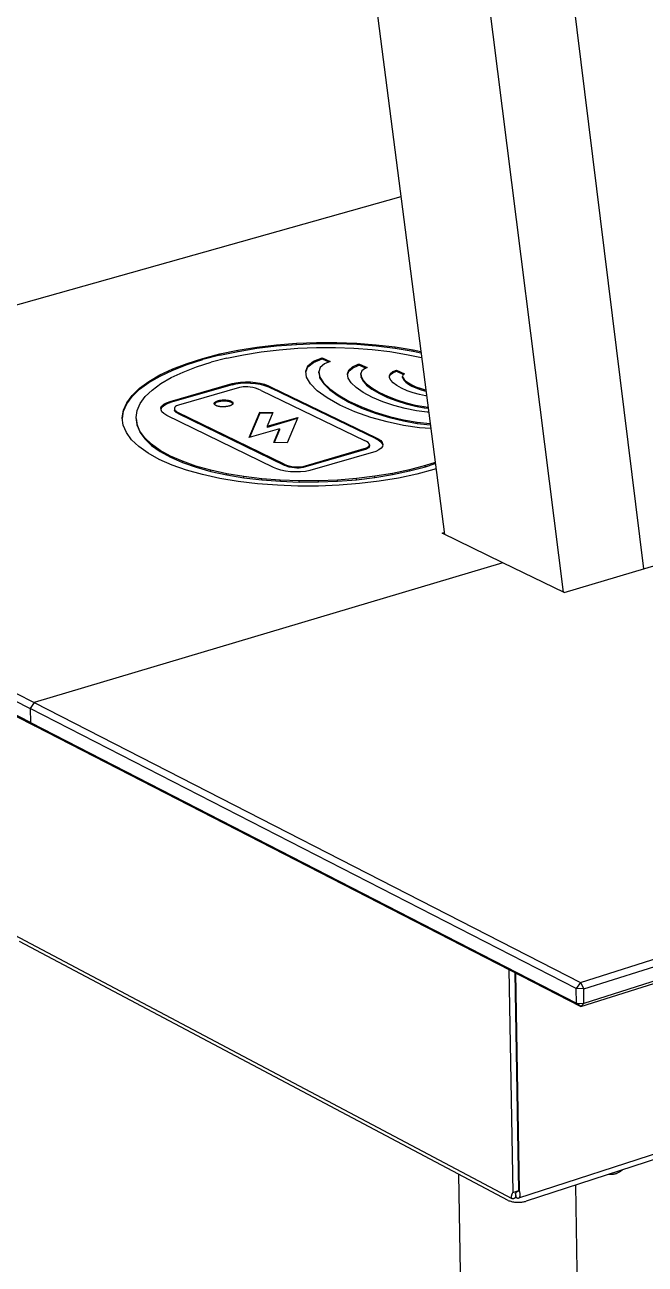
# Model space of a CAD drawing. Header units: millimetres. Extents: x -2542 to 6192, y -257 to 5845.
# Drawn here: x -162.5 to 43.3, y 745.3 to 1156.5 of the extents above; entities that cross this region are included whole.
import ezdxf

# ---------------------------------------------------------------- set-up
doc = ezdxf.new("R2010")
doc.units = ezdxf.units.MM
doc.header["$MEASUREMENT"] = 0
doc.layers.add('Utwórz2D linie widoczne', color=7, linetype='Continuous', true_color=0x000000)

msp = doc.modelspace()

# ---------------------------------------------------------------- linework, layer by layer
at = {"layer": 'Utwórz2D linie widoczne'}
for p, q in [((-49.7, 1722.51), (42.75, 976.05)), ((16.21, 968.27), (-78.16, 1716.74)), ((-116.46, 1708.99), (-23.3, 987.48)), ((-37.76, 1099.45), (-327.68, 1017.81)), ((-91.79, 1048.56), (-85.53, 1049.57)), ((-91.78, 1048.19), (-85.52, 1049.2)), ((-85.53, 1049.57), (-79.05, 1050.34)), ((-85.52, 1049.2), (-85.53, 1049.57)), ((-85.52, 1049.2), (-79.04, 1049.97)), ((-84.11, 1048.02), (-78.09, 1048.73)), ((-79.05, 1050.34), (-72.43, 1050.86)), ((-79.04, 1049.97), (-79.05, 1050.34)), ((-79.04, 1049.97), (-72.42, 1050.49)), ((-78.09, 1048.73), (-71.94, 1049.22)), ((-72.43, 1050.86), (-65.74, 1051.13)), ((-72.42, 1050.49), (-72.43, 1050.86)), ((-72.42, 1050.49), (-65.73, 1050.75)), ((-71.94, 1049.22), (-65.72, 1049.47)), ((-65.74, 1051.13), (-59.04, 1051.14)), ((-65.73, 1050.75), (-65.74, 1051.13)), ((-65.73, 1050.75), (-59.04, 1050.77)), ((-65.72, 1049.47), (-59.49, 1049.48)), ((-59.49, 1049.48), (-53.33, 1049.25)), ((-59.04, 1051.14), (-52.42, 1050.9)), ((-59.04, 1050.77), (-59.04, 1051.14)), ((-59.04, 1050.77), (-52.41, 1050.52)), ((-53.33, 1049.25), (-47.3, 1048.79)), ((-52.42, 1050.9), (-45.93, 1050.4)), ((-52.41, 1050.52), (-52.42, 1050.9)), ((-52.41, 1050.52), (-45.92, 1050.03)), ((-47.3, 1048.79), (-41.46, 1048.1)), ((-45.93, 1050.4), (-39.65, 1049.66)), ((-45.92, 1050.03), (-45.93, 1050.4)), ((-45.92, 1050.03), (-39.64, 1049.28)), ((-39.65, 1049.66), (-33.64, 1048.67)), ((-39.64, 1049.28), (-39.65, 1049.66)), ((-39.64, 1049.28), (-33.64, 1048.3)), ((-33.64, 1048.67), (-31.13, 1048.13)), ((-33.64, 1048.3), (-33.64, 1048.67)), ((-108.64, 1044.21), (-103.41, 1045.87)), ((-108.63, 1043.84), (-103.4, 1045.5)), ((-105.59, 1043.04), (-100.73, 1044.58)), ((-103.41, 1045.87), (-97.77, 1047.32)), ((-103.4, 1045.5), (-103.41, 1045.87)), ((-97.76, 1046.95), (-103.4, 1045.5)), ((-95.49, 1045.93), (-100.73, 1044.58)), ((-97.77, 1047.32), (-91.79, 1048.56)), ((-97.77, 1047.32), (-97.76, 1046.95)), ((-97.76, 1046.95), (-91.78, 1048.19)), ((-95.49, 1045.93), (-89.93, 1047.08)), ((-91.78, 1048.19), (-91.79, 1048.56)), ((-89.93, 1047.08), (-84.11, 1048.02)), ((-68.57, 1043.4), (-66.75, 1044.91)), ((-68.56, 1043.02), (-66.74, 1044.53)), ((-66.75, 1044.91), (-63.85, 1046.08)), ((-66.74, 1044.53), (-66.75, 1044.91)), ((-66.74, 1044.53), (-63.84, 1045.71)), ((-63.84, 1045.71), (-63.85, 1046.08)), ((-63.85, 1046.08), (-61.24, 1044.84)), ((-63.84, 1045.71), (-61.66, 1044.67)), ((-61.24, 1044.84), (-63.1, 1044.08)), ((-41.46, 1048.1), (-35.88, 1047.18)), ((-35.88, 1047.18), (-30.87, 1046.11)), ((-33.64, 1048.3), (-31.08, 1047.75)), ((-121.36, 1038.23), (-117.66, 1040.37)), ((-117.66, 1040.37), (-113.41, 1042.38)), ((-117.65, 1040), (-117.66, 1040.37)), ((-117.65, 1040), (-113.4, 1042)), ((-113.97, 1039.47), (-110.02, 1041.33)), ((-113.41, 1042.38), (-108.64, 1044.21)), ((-113.4, 1042), (-113.41, 1042.38)), ((-113.4, 1042), (-108.63, 1043.84)), ((-110.02, 1041.33), (-105.59, 1043.04)), ((-108.64, 1044.21), (-108.63, 1043.84)), ((-69.33, 1041.61), (-68.57, 1043.4)), ((-69.06, 1039.59), (-69.33, 1041.61)), ((-69.29, 1041.31), (-68.56, 1043.02)), ((-68.56, 1043.02), (-68.57, 1043.4)), ((-64.48, 1042.87), (-64.97, 1041.38)), ((-64.97, 1041.38), (-64.59, 1039.67)), ((-64.96, 1041.01), (-64.97, 1041.38)), ((-64.96, 1041.01), (-64.58, 1039.29)), ((-63.1, 1044.08), (-64.48, 1042.87)), ((-55.46, 1040.68), (-55.02, 1041.95)), ((-55.19, 1039.27), (-55.46, 1040.68)), ((-55.41, 1040.43), (-55.01, 1041.58)), ((-55.02, 1041.95), (-53.85, 1043.04)), ((-55.01, 1041.58), (-55.02, 1041.95)), ((-55.01, 1041.58), (-53.84, 1042.66)), ((-53.85, 1043.04), (-51.93, 1043.9)), ((-53.84, 1042.66), (-53.85, 1043.04)), ((-53.84, 1042.66), (-51.93, 1043.53)), ((-51.93, 1043.9), (-51.46, 1043.98)), ((-51.93, 1043.53), (-51.93, 1043.9)), ((-51.93, 1043.53), (-51.46, 1043.61)), ((-51.46, 1043.61), (-51.46, 1043.98)), ((-51.46, 1043.98), (-48.93, 1042.78)), ((-51.46, 1043.61), (-49.35, 1042.61)), ((-50.65, 1041.76), (-51.04, 1040.89)), ((-51.04, 1040.89), (-50.92, 1039.85)), ((-51.03, 1040.52), (-51.04, 1040.89)), ((-51.03, 1040.52), (-50.92, 1039.48)), ((-49.77, 1042.44), (-50.65, 1041.76)), ((-48.93, 1042.78), (-49.77, 1042.44)), ((-41.55, 1040.19), (-41.17, 1040.87)), ((-41.54, 1039.82), (-41.16, 1040.5)), ((-41.17, 1040.87), (-40.38, 1041.46)), ((-41.16, 1040.5), (-41.17, 1040.87)), ((-41.16, 1040.5), (-40.37, 1041.09)), ((-40.38, 1041.46), (-39.18, 1041.94)), ((-40.37, 1041.09), (-40.38, 1041.46)), ((-40.37, 1041.09), (-39.17, 1041.57)), ((-39.17, 1041.57), (-39.18, 1041.94)), ((-39.18, 1041.94), (-36.55, 1040.69)), ((-39.17, 1041.57), (-36.91, 1040.49)), ((-36.88, 1040.53), (-37.12, 1040.25)), ((-36.55, 1040.69), (-36.88, 1040.53)), ((-124.44, 1035.96), (-121.36, 1038.23)), ((-124.44, 1035.59), (-121.35, 1037.85)), ((-121.35, 1037.85), (-121.36, 1038.23)), ((-121.35, 1037.85), (-117.65, 1040)), ((-120.26, 1035.36), (-117.4, 1037.47)), ((-117.4, 1037.47), (-113.97, 1039.47)), ((-114.3, 1031.56), (-93.73, 1037.47)), ((-93.72, 1037.1), (-114.29, 1031.19)), ((-93.73, 1037.47), (-92.47, 1037.77)), ((-93.73, 1037.47), (-93.72, 1037.1)), ((-93.72, 1037.1), (-92.46, 1037.39)), ((-92.47, 1037.77), (-90.94, 1037.98)), ((-92.46, 1037.39), (-92.47, 1037.77)), ((-92.46, 1037.39), (-90.93, 1037.61)), ((-90.67, 1036.32), (-91.31, 1036.17)), ((-90.94, 1037.98), (-89.32, 1038.07)), ((-90.93, 1037.61), (-90.94, 1037.98)), ((-90.93, 1037.61), (-89.31, 1037.7)), ((-90.05, 1036.41), (-90.67, 1036.32)), ((-89.36, 1036.44), (-90.05, 1036.41)), ((-88.56, 1036.43), (-89.36, 1036.44)), ((-89.32, 1038.07), (-87.67, 1038.04)), ((-89.31, 1037.7), (-89.32, 1038.07)), ((-89.31, 1037.7), (-87.66, 1037.66)), ((-87.7, 1036.35), (-88.56, 1036.43)), ((-86.81, 1036.2), (-87.7, 1036.35)), ((-87.67, 1038.04), (-86.04, 1037.89)), ((-87.66, 1037.66), (-87.67, 1038.04)), ((-87.66, 1037.66), (-86.03, 1037.51)), ((-86.04, 1037.89), (-84.46, 1037.62)), ((-86.03, 1037.51), (-86.04, 1037.89)), ((-86.03, 1037.51), (-84.46, 1037.25)), ((-84.46, 1037.62), (-83, 1037.25)), ((-84.46, 1037.25), (-84.46, 1037.62)), ((-84.46, 1037.25), (-82.99, 1036.88)), ((-83, 1037.25), (-81.69, 1036.77)), ((-82.99, 1036.88), (-83, 1037.25)), ((-82.99, 1036.88), (-81.68, 1036.4)), ((-81.69, 1036.77), (-80.55, 1036.23)), ((-81.68, 1036.4), (-81.69, 1036.77)), ((-81.68, 1036.4), (-80.54, 1035.85)), ((-67.77, 1037.41), (-69.06, 1039.59)), ((-65.48, 1035.11), (-67.77, 1037.41)), ((-64.59, 1039.67), (-63.37, 1037.79)), ((-64.58, 1039.29), (-64.59, 1039.67)), ((-64.58, 1039.29), (-63.36, 1037.41)), ((-63.37, 1037.79), (-61.35, 1035.8)), ((-63.36, 1037.41), (-63.37, 1037.79)), ((-63.36, 1037.41), (-61.34, 1035.42)), ((-54.21, 1037.75), (-55.19, 1039.27)), ((-52.55, 1036.16), (-54.21, 1037.75)), ((-50.92, 1039.85), (-50.29, 1038.67)), ((-50.92, 1039.48), (-50.92, 1039.85)), ((-50.92, 1039.48), (-50.28, 1038.3)), ((-50.29, 1038.67), (-49.11, 1037.4)), ((-50.28, 1038.3), (-50.29, 1038.67)), ((-50.28, 1038.3), (-49.1, 1037.02)), ((-49.11, 1037.4), (-47.36, 1036.05)), ((-49.1, 1037.02), (-49.11, 1037.4)), ((-49.1, 1037.02), (-47.35, 1035.67)), ((-41.53, 1039.42), (-41.55, 1040.19)), ((-41.11, 1038.6), (-41.53, 1039.42)), ((-40.29, 1037.73), (-41.11, 1038.6)), ((-39.09, 1036.85), (-40.29, 1037.73)), ((-37.51, 1035.97), (-39.09, 1036.85)), ((-37.12, 1040.25), (-37.18, 1039.87)), ((-37.18, 1039.87), (-37.03, 1039.41)), ((-37.17, 1039.5), (-37.18, 1039.87)), ((-37.17, 1039.5), (-37.02, 1039.04)), ((-37.03, 1039.41), (-36.66, 1038.89)), ((-37.02, 1039.04), (-37.03, 1039.41)), ((-37.02, 1039.04), (-36.65, 1038.51)), ((-36.66, 1038.89), (-36.06, 1038.31)), ((-36.65, 1038.51), (-36.66, 1038.89)), ((-36.65, 1038.51), (-36.05, 1037.94)), ((-36.06, 1038.31), (-35.21, 1037.7)), ((-36.05, 1037.94), (-36.06, 1038.31)), ((-36.05, 1037.94), (-35.2, 1037.33)), ((-35.21, 1037.7), (-34.09, 1037.06)), ((-35.2, 1037.33), (-35.21, 1037.7)), ((-35.2, 1037.33), (-34.09, 1036.69)), ((-34.09, 1037.06), (-32.75, 1036.45)), ((-34.09, 1036.69), (-34.09, 1037.06)), ((-34.09, 1036.69), (-32.74, 1036.07)), ((-32.75, 1036.45), (-31.36, 1035.92)), ((-32.74, 1036.07), (-32.75, 1036.45)), ((-128.68, 1031.16), (-126.89, 1033.59)), ((-128.67, 1030.79), (-126.89, 1033.22)), ((-126.89, 1033.59), (-124.44, 1035.96)), ((-126.89, 1033.22), (-124.44, 1035.59)), ((-126.89, 1033.22), (-126.89, 1033.59)), ((-124.44, 1035.59), (-124.44, 1035.96)), ((-124.19, 1030.91), (-122.54, 1033.17)), ((-122.54, 1033.17), (-120.26, 1035.36)), ((-91.31, 1036.17), (-111.5, 1030.36)), ((-85.95, 1035.98), (-86.81, 1036.2)), ((-85.08, 1035.66), (-85.95, 1035.98)), ((-84.11, 1035.2), (-85.08, 1035.66)), ((-84.11, 1035.2), (-49.76, 1018.63)), ((-80.55, 1036.23), (-46.13, 1019.65)), ((-46.12, 1019.27), (-80.54, 1035.85)), ((-62.22, 1032.75), (-65.48, 1035.11)), ((-58, 1030.39), (-62.22, 1032.75)), ((-61.35, 1035.8), (-58.54, 1033.75)), ((-61.34, 1035.42), (-61.35, 1035.8)), ((-61.34, 1035.42), (-58.53, 1033.38)), ((-58.54, 1033.75), (-54.98, 1031.71)), ((-58.53, 1033.38), (-58.54, 1033.75)), ((-58.53, 1033.38), (-54.97, 1031.34)), ((-50.21, 1034.54), (-52.55, 1036.16)), ((-47.21, 1032.93), (-50.21, 1034.54)), ((-47.36, 1036.05), (-45.04, 1034.66)), ((-47.35, 1035.67), (-47.36, 1036.05)), ((-47.35, 1035.67), (-45.03, 1034.28)), ((-43.76, 1031.44), (-47.21, 1032.93)), ((-45.03, 1034.28), (-45.04, 1034.66)), ((-45.04, 1034.66), (-42.17, 1033.28)), ((-45.03, 1034.28), (-42.16, 1032.91)), ((-42.17, 1033.28), (-39.11, 1032.1)), ((-42.16, 1032.91), (-42.17, 1033.28)), ((-42.16, 1032.91), (-39.1, 1031.73)), ((-35.64, 1035.14), (-37.51, 1035.97)), ((-33.65, 1034.44), (-35.64, 1035.14)), ((-31.6, 1033.89), (-33.65, 1034.44)), ((-32.74, 1036.07), (-31.35, 1035.55)), ((-29.54, 1033.48), (-31.6, 1033.89)), ((-31.36, 1035.92), (-29.97, 1035.5)), ((-31.35, 1035.55), (-31.36, 1035.92)), ((-31.35, 1035.55), (-29.96, 1035.12)), ((-29.97, 1035.5), (-29.49, 1035.38)), ((-29.96, 1035.12), (-29.97, 1035.5)), ((-29.96, 1035.12), (-29.44, 1035)), ((-29.23, 1033.44), (-29.54, 1033.48)), ((-130.16, 1026.18), (-129.77, 1028.68)), ((-130.13, 1025.95), (-129.76, 1028.31)), ((-129.77, 1028.68), (-128.68, 1031.16)), ((-129.76, 1028.31), (-129.77, 1028.67)), ((-129.76, 1028.31), (-128.67, 1030.79)), ((-128.67, 1030.79), (-128.68, 1031.16)), ((-125.56, 1026.28), (-125.2, 1028.6)), ((-125.2, 1028.6), (-124.19, 1030.91)), ((-117.33, 1029.44), (-117.02, 1030.05)), ((-117.32, 1029.06), (-117.33, 1029.44)), ((-117.32, 1028.81), (-117.33, 1029.44)), ((-117.32, 1029.06), (-117.02, 1029.67)), ((-117.32, 1028.79), (-117.32, 1029.06)), ((-117.01, 1028.17), (-117.32, 1028.81)), ((-117.02, 1030.05), (-116.41, 1030.62)), ((-117.02, 1029.67), (-116.41, 1030.24)), ((-117.02, 1029.67), (-117.02, 1030.05)), ((-116.37, 1027.54), (-117.01, 1028.17)), ((-116.41, 1030.62), (-115.5, 1031.13)), ((-116.41, 1030.24), (-115.49, 1030.76)), ((-116.41, 1030.24), (-116.41, 1030.62)), ((-115.5, 1031.13), (-114.3, 1031.56)), ((-115.49, 1030.76), (-115.5, 1031.13)), ((-115.49, 1030.76), (-114.29, 1031.19)), ((-114.29, 1031.19), (-114.3, 1031.56)), ((-112.75, 1029.69), (-112.9, 1029.39)), ((-112.9, 1029.39), (-112.9, 1029.05)), ((-112.9, 1029.05), (-112.72, 1028.69)), ((-112.9, 1029.05), (-112.89, 1028.68)), ((-112.71, 1028.32), (-112.89, 1028.68)), ((-112.49, 1029.94), (-112.75, 1029.69)), ((-112.72, 1028.69), (-112.34, 1028.32)), ((-112.72, 1028.69), (-112.71, 1028.32)), ((-112.33, 1027.95), (-112.71, 1028.32)), ((-112.14, 1030.13), (-112.49, 1029.94)), ((-112.34, 1028.32), (-111.69, 1027.92)), ((-112.34, 1028.32), (-112.33, 1027.95)), ((-111.5, 1030.36), (-112.14, 1030.13)), ((-99.66, 1030.89), (-99.65, 1030.9)), ((-99.66, 1030.87), (-99.66, 1030.89)), ((-99.66, 1030.86), (-99.66, 1030.87)), ((-99.66, 1030.87), (-99.66, 1030.87)), ((-99.66, 1030.85), (-99.66, 1030.86)), ((-99.66, 1030.84), (-99.66, 1030.85)), ((-99.66, 1030.83), (-99.66, 1030.84)), ((-99.66, 1030.84), (-99.66, 1030.84)), ((-99.65, 1030.81), (-99.66, 1030.83)), ((-99.65, 1030.95), (-99.64, 1030.96)), ((-99.65, 1030.93), (-99.65, 1030.95)), ((-99.65, 1030.92), (-99.65, 1030.93)), ((-99.65, 1030.9), (-99.65, 1030.92)), ((-99.65, 1030.8), (-99.65, 1030.81)), ((-99.65, 1030.79), (-99.65, 1030.8)), ((-99.65, 1030.77), (-99.65, 1030.79)), ((-99.65, 1030.76), (-99.65, 1030.77)), ((-99.64, 1030.74), (-99.65, 1030.76)), ((-99.64, 1030.99), (-99.63, 1031.01)), ((-99.64, 1030.98), (-99.64, 1030.99)), ((-99.64, 1030.96), (-99.64, 1030.98)), ((-99.64, 1030.73), (-99.64, 1030.74)), ((-99.63, 1030.71), (-99.64, 1030.73)), ((-99.63, 1031.01), (-99.62, 1031.02)), ((-99.63, 1030.7), (-99.63, 1030.71)), ((-99.62, 1030.69), (-99.63, 1030.7)), ((-99.62, 1031.04), (-99.61, 1031.05)), ((-99.62, 1031.02), (-99.62, 1031.04)), ((-99.62, 1030.67), (-99.62, 1030.69)), ((-99.61, 1030.66), (-99.62, 1030.67)), ((-99.61, 1031.05), (-99.6, 1031.06)), ((-99.57, 1030.71), (-99.61, 1030.66)), ((-99.6, 1030.64), (-99.61, 1030.66)), ((-99.6, 1031.08), (-99.59, 1031.09)), ((-99.6, 1031.06), (-99.6, 1031.08)), ((-99.59, 1030.63), (-99.6, 1030.64)), ((-99.59, 1031.09), (-99.58, 1031.11)), ((-99.59, 1030.62), (-99.59, 1030.63)), ((-99.58, 1030.6), (-99.59, 1030.62)), ((-99.58, 1031.11), (-99.57, 1031.12)), ((-99.57, 1030.59), (-99.58, 1030.6)), ((-99.57, 1031.12), (-99.56, 1031.14)), ((-99.53, 1030.76), (-99.57, 1030.71)), ((-99.56, 1030.58), (-99.57, 1030.59)), ((-99.56, 1031.14), (-99.55, 1031.15)), ((-99.55, 1030.56), (-99.56, 1030.58)), ((-99.55, 1031.15), (-99.54, 1031.17)), ((-99.54, 1030.55), (-99.55, 1030.56)), ((-99.54, 1031.17), (-99.53, 1031.18)), ((-99.53, 1030.54), (-99.54, 1030.55)), ((-99.53, 1031.18), (-99.52, 1031.19)), ((-99.49, 1030.81), (-99.53, 1030.76)), ((-99.52, 1030.52), (-99.53, 1030.54)), ((-99.52, 1031.19), (-99.51, 1031.21)), ((-99.51, 1030.51), (-99.52, 1030.52)), ((-99.51, 1031.21), (-99.49, 1031.22)), ((-99.49, 1030.5), (-99.51, 1030.51)), ((-99.49, 1031.22), (-99.48, 1031.24)), ((-99.44, 1030.86), (-99.49, 1030.81)), ((-99.48, 1030.48), (-99.49, 1030.5)), ((-99.48, 1031.24), (-99.47, 1031.25)), ((-99.47, 1030.47), (-99.48, 1030.48)), ((-99.47, 1031.25), (-99.45, 1031.27)), ((-99.46, 1030.46), (-99.47, 1030.47)), ((-99.44, 1030.45), (-99.46, 1030.46)), ((-99.45, 1031.27), (-99.44, 1031.28)), ((-99.44, 1031.28), (-99.42, 1031.29)), ((-99.4, 1030.91), (-99.44, 1030.86)), ((-99.43, 1030.43), (-99.44, 1030.45)), ((-99.42, 1030.42), (-99.43, 1030.43)), ((-99.42, 1031.29), (-99.39, 1031.32)), ((-99.39, 1030.4), (-99.42, 1030.42)), ((-99.35, 1030.95), (-99.4, 1030.91)), ((-99.39, 1031.32), (-99.36, 1031.35)), ((-99.36, 1030.37), (-99.39, 1030.4)), ((-99.36, 1031.35), (-99.33, 1031.37)), ((-99.32, 1030.35), (-99.36, 1030.37)), ((-99.3, 1030.99), (-99.35, 1030.95)), ((-99.33, 1031.37), (-99.29, 1031.4)), ((-99.29, 1030.33), (-99.32, 1030.35)), ((-99.25, 1031.04), (-99.3, 1030.99)), ((-99.29, 1031.4), (-99.25, 1031.43)), ((-99.26, 1030.3), (-99.29, 1030.33)), ((-99.22, 1030.28), (-99.26, 1030.3)), ((-99.25, 1031.43), (-99.21, 1031.45)), ((-99.2, 1031.08), (-99.25, 1031.04)), ((-99.18, 1030.26), (-99.22, 1030.28)), ((-99.21, 1031.45), (-99.17, 1031.48)), ((-99.15, 1031.11), (-99.2, 1031.08)), ((-99.14, 1030.24), (-99.18, 1030.26)), ((-99.17, 1031.48), (-99.13, 1031.5)), ((-99.09, 1031.15), (-99.15, 1031.11)), ((-99.11, 1030.22), (-99.14, 1030.24)), ((-99.13, 1031.5), (-99.09, 1031.52)), ((-99.07, 1030.2), (-99.11, 1030.22)), ((-99.09, 1031.52), (-99.04, 1031.55)), ((-99.04, 1031.18), (-99.09, 1031.15)), ((-99.02, 1030.18), (-99.07, 1030.2)), ((-99.04, 1031.55), (-99, 1031.57)), ((-98.98, 1031.22), (-99.04, 1031.18)), ((-98.98, 1030.16), (-99.02, 1030.18)), ((-99, 1031.57), (-98.95, 1031.59)), ((-98.92, 1031.25), (-98.98, 1031.22)), ((-98.89, 1030.12), (-98.98, 1030.16)), ((-98.95, 1031.59), (-98.9, 1031.62)), ((-98.87, 1031.28), (-98.92, 1031.25)), ((-98.9, 1031.62), (-98.8, 1031.66)), ((-98.8, 1030.09), (-98.89, 1030.12)), ((-98.81, 1031.3), (-98.87, 1031.28)), ((-98.75, 1031.33), (-98.81, 1031.3)), ((-98.8, 1031.66), (-98.7, 1031.7)), ((-98.69, 1030.05), (-98.8, 1030.09)), ((-98.69, 1031.35), (-98.75, 1031.33)), ((-98.7, 1031.7), (-98.6, 1031.74)), ((-98.62, 1031.37), (-98.69, 1031.35)), ((-98.58, 1030.02), (-98.69, 1030.05)), ((-98.56, 1031.39), (-98.62, 1031.37)), ((-98.6, 1031.74), (-98.49, 1031.77)), ((-98.47, 1029.98), (-98.58, 1030.02)), ((-98.5, 1031.4), (-98.56, 1031.39)), ((-98.43, 1031.42), (-98.5, 1031.4)), ((-98.49, 1031.77), (-98.38, 1031.8)), ((-98.35, 1029.95), (-98.47, 1029.98)), ((-98.37, 1031.43), (-98.43, 1031.42)), ((-98.38, 1031.8), (-98.27, 1031.84)), ((-98.26, 1031.46), (-98.37, 1031.43)), ((-98.22, 1029.93), (-98.35, 1029.95)), ((-98.27, 1031.84), (-98.15, 1031.87)), ((-98.14, 1031.49), (-98.26, 1031.46)), ((-98.09, 1029.9), (-98.22, 1029.93)), ((-98.15, 1031.87), (-98.02, 1031.89)), ((-98.01, 1031.52), (-98.14, 1031.49)), ((-97.95, 1029.87), (-98.09, 1029.9)), ((-98.02, 1031.89), (-97.89, 1031.92)), ((-97.88, 1031.55), (-98.01, 1031.52)), ((-97.81, 1029.85), (-97.95, 1029.87)), ((-97.89, 1031.92), (-97.76, 1031.95)), ((-97.75, 1031.57), (-97.88, 1031.55)), ((-97.66, 1029.83), (-97.81, 1029.85)), ((-97.76, 1031.95), (-97.62, 1031.97)), ((-97.61, 1031.59), (-97.75, 1031.57)), ((-97.51, 1029.82), (-97.66, 1029.83)), ((-97.62, 1031.97), (-97.48, 1031.99)), ((-97.47, 1031.62), (-97.61, 1031.59)), ((-97.36, 1029.8), (-97.51, 1029.82)), ((-97.48, 1031.99), (-97.33, 1032.01)), ((-97.32, 1031.63), (-97.47, 1031.62)), ((-97.2, 1029.79), (-97.36, 1029.8)), ((-97.33, 1032.01), (-97.18, 1032.02)), ((-97.17, 1031.65), (-97.32, 1031.63)), ((-97.04, 1029.79), (-97.2, 1029.79)), ((-97.18, 1032.02), (-97.02, 1032.04)), ((-97.02, 1031.66), (-97.17, 1031.65)), ((-96.88, 1029.78), (-97.04, 1029.79)), ((-97.02, 1032.04), (-96.87, 1032.05)), ((-96.86, 1031.67), (-97.02, 1031.66)), ((-96.72, 1029.78), (-96.88, 1029.78)), ((-96.87, 1032.05), (-96.71, 1032.05)), ((-96.7, 1031.68), (-96.86, 1031.67)), ((-96.56, 1029.78), (-96.72, 1029.78)), ((-96.71, 1032.05), (-96.55, 1032.06)), ((-96.54, 1031.69), (-96.7, 1031.68)), ((-96.41, 1029.79), (-96.56, 1029.78)), ((-96.55, 1032.06), (-96.39, 1032.06)), ((-96.38, 1031.69), (-96.54, 1031.69)), ((-96.25, 1029.8), (-96.41, 1029.79)), ((-96.39, 1032.06), (-96.23, 1032.06)), ((-96.22, 1031.69), (-96.38, 1031.69)), ((-96.09, 1029.81), (-96.25, 1029.8)), ((-96.23, 1032.06), (-96.07, 1032.06)), ((-96.07, 1031.68), (-96.22, 1031.69)), ((-95.94, 1029.82), (-96.09, 1029.81)), ((-96.07, 1032.06), (-95.92, 1032.05)), ((-95.91, 1031.67), (-96.07, 1031.68)), ((-95.79, 1029.84), (-95.94, 1029.82)), ((-95.92, 1032.05), (-95.76, 1032.04)), ((-95.75, 1031.66), (-95.91, 1031.67)), ((-95.64, 1029.85), (-95.79, 1029.84)), ((-95.76, 1032.04), (-95.61, 1032.02)), ((-95.6, 1031.65), (-95.75, 1031.66)), ((-95.5, 1029.87), (-95.64, 1029.85)), ((-95.61, 1032.02), (-95.46, 1032.01)), ((-95.45, 1031.63), (-95.6, 1031.65)), ((-95.36, 1029.9), (-95.5, 1029.87)), ((-95.46, 1032.01), (-95.31, 1031.99)), ((-95.3, 1031.62), (-95.45, 1031.63)), ((-95.22, 1029.92), (-95.36, 1029.9)), ((-95.31, 1031.99), (-95.17, 1031.97)), ((-95.16, 1031.59), (-95.3, 1031.62)), ((-95.09, 1029.95), (-95.22, 1029.92)), ((-95.17, 1031.97), (-95.03, 1031.94)), ((-95.02, 1031.57), (-95.16, 1031.59)), ((-94.97, 1029.98), (-95.09, 1029.95)), ((-95.03, 1031.94), (-94.9, 1031.92)), ((-94.89, 1031.54), (-95.02, 1031.57)), ((-94.85, 1030.01), (-94.97, 1029.98)), ((-94.9, 1031.92), (-94.77, 1031.89)), ((-94.76, 1031.52), (-94.89, 1031.54)), ((-94.74, 1030.04), (-94.85, 1030.01)), ((-94.77, 1031.89), (-94.65, 1031.86)), ((-94.64, 1031.48), (-94.76, 1031.52)), ((-94.63, 1030.07), (-94.74, 1030.04)), ((-94.65, 1031.86), (-94.54, 1031.83)), ((-94.53, 1031.45), (-94.64, 1031.48)), ((-94.52, 1030.11), (-94.63, 1030.07)), ((-94.54, 1031.83), (-94.43, 1031.79)), ((-94.42, 1031.42), (-94.53, 1031.45)), ((-94.41, 1030.15), (-94.52, 1030.11)), ((-94.43, 1031.79), (-94.32, 1031.76)), ((-94.31, 1031.38), (-94.42, 1031.42)), ((-94.31, 1030.19), (-94.41, 1030.15)), ((-94.32, 1031.76), (-94.23, 1031.72)), ((-94.22, 1031.35), (-94.31, 1031.38)), ((-94.21, 1030.23), (-94.31, 1030.19)), ((-94.23, 1031.72), (-94.14, 1031.68)), ((-94.13, 1031.31), (-94.22, 1031.35)), ((-94.16, 1030.25), (-94.21, 1030.23)), ((-94.12, 1030.27), (-94.16, 1030.25)), ((-94.14, 1031.68), (-94.09, 1031.66)), ((-94.08, 1031.29), (-94.13, 1031.31)), ((-94.07, 1030.3), (-94.12, 1030.27)), ((-94.09, 1031.66), (-94.05, 1031.64)), ((-94.04, 1031.27), (-94.08, 1031.29)), ((-94.03, 1030.32), (-94.07, 1030.3)), ((-94.05, 1031.64), (-94.01, 1031.62)), ((-94, 1031.25), (-94.04, 1031.27)), ((-93.98, 1030.34), (-94.03, 1030.32)), ((-94.01, 1031.62), (-93.97, 1031.6)), ((-93.95, 1031.22), (-94, 1031.25)), ((-93.94, 1030.37), (-93.98, 1030.34)), ((-93.97, 1031.6), (-93.94, 1031.58)), ((-93.91, 1031.2), (-93.95, 1031.22)), ((-93.94, 1031.58), (-93.9, 1031.56)), ((-93.9, 1030.39), (-93.94, 1030.37)), ((-93.86, 1031.17), (-93.91, 1031.2)), ((-93.9, 1031.56), (-93.86, 1031.54)), ((-93.86, 1030.42), (-93.9, 1030.39)), ((-93.86, 1031.54), (-93.83, 1031.52)), ((-93.82, 1031.14), (-93.86, 1031.17)), ((-93.82, 1030.44), (-93.86, 1030.42)), ((-93.83, 1031.52), (-93.8, 1031.49)), ((-93.78, 1031.12), (-93.82, 1031.14)), ((-93.79, 1030.47), (-93.82, 1030.44)), ((-93.8, 1031.49), (-93.76, 1031.47)), ((-93.75, 1030.5), (-93.79, 1030.47)), ((-93.76, 1031.1), (-93.78, 1031.12)), ((-93.76, 1031.47), (-93.73, 1031.45)), ((-93.74, 1031.09), (-93.76, 1031.1)), ((-93.72, 1030.52), (-93.75, 1030.5)), ((-93.72, 1031.07), (-93.74, 1031.09)), ((-93.73, 1031.45), (-93.7, 1031.42)), ((-93.71, 1031.06), (-93.72, 1031.07)), ((-93.69, 1030.55), (-93.72, 1030.52)), ((-93.69, 1031.05), (-93.71, 1031.06)), ((-93.7, 1031.42), (-93.69, 1031.41)), ((-93.69, 1031.41), (-93.67, 1031.4)), ((-93.67, 1031.03), (-93.69, 1031.05)), ((-93.68, 1030.56), (-93.69, 1030.55)), ((-93.66, 1030.58), (-93.68, 1030.56)), ((-93.67, 1031.4), (-93.66, 1031.39)), ((-93.66, 1031.02), (-93.67, 1031.03)), ((-93.66, 1031.39), (-93.65, 1031.37)), ((-93.64, 1031), (-93.66, 1031.02)), ((-93.65, 1030.59), (-93.66, 1030.58)), ((-93.65, 1031.37), (-93.64, 1031.36)), ((-93.63, 1030.61), (-93.65, 1030.59)), ((-93.64, 1031.36), (-93.62, 1031.35)), ((-93.63, 1030.99), (-93.64, 1031)), ((-93.61, 1030.97), (-93.63, 1030.99)), ((-93.62, 1030.62), (-93.63, 1030.61)), ((-93.62, 1031.35), (-93.61, 1031.33)), ((-93.61, 1030.63), (-93.62, 1030.62)), ((-93.61, 1031.33), (-93.6, 1031.32)), ((-93.6, 1030.95), (-93.61, 1030.97)), ((-93.6, 1030.65), (-93.61, 1030.63)), ((-93.6, 1031.32), (-93.59, 1031.31)), ((-93.58, 1030.94), (-93.6, 1030.95)), ((-93.59, 1030.66), (-93.6, 1030.65)), ((-93.59, 1031.31), (-93.58, 1031.3)), ((-93.57, 1030.68), (-93.59, 1030.66)), ((-93.58, 1031.3), (-93.57, 1031.28)), ((-93.57, 1030.92), (-93.58, 1030.94)), ((-93.57, 1031.28), (-93.56, 1031.27)), ((-93.56, 1030.91), (-93.57, 1030.92)), ((-93.56, 1030.69), (-93.57, 1030.68)), ((-93.56, 1031.27), (-93.55, 1031.25)), ((-93.55, 1030.89), (-93.56, 1030.91)), ((-93.55, 1030.71), (-93.56, 1030.69)), ((-93.55, 1031.25), (-93.54, 1031.24)), ((-93.54, 1030.87), (-93.55, 1030.89)), ((-93.54, 1030.72), (-93.55, 1030.71)), ((-93.54, 1031.24), (-93.53, 1031.23)), ((-93.53, 1030.86), (-93.54, 1030.87)), ((-93.53, 1030.75), (-93.54, 1030.74)), ((-93.54, 1030.74), (-93.54, 1030.72)), ((-93.53, 1031.23), (-93.52, 1031.21)), ((-93.52, 1030.84), (-93.53, 1030.86)), ((-93.52, 1030.76), (-93.53, 1030.75)), ((-93.52, 1031.21), (-93.52, 1031.2)), ((-93.52, 1031.2), (-93.51, 1031.19)), ((-93.51, 1030.83), (-93.52, 1030.84)), ((-93.51, 1030.78), (-93.52, 1030.76)), ((-93.51, 1031.19), (-93.5, 1031.17)), ((-93.5, 1030.81), (-93.51, 1030.83)), ((-93.5, 1030.79), (-93.51, 1030.78)), ((-93.5, 1031.17), (-93.5, 1031.16)), ((-93.5, 1031.16), (-93.49, 1031.14)), ((-93.49, 1030.82), (-93.5, 1030.81)), ((-93.5, 1030.81), (-93.5, 1030.79)), ((-93.49, 1031.14), (-93.48, 1031.13)), ((-93.48, 1030.85), (-93.49, 1030.84)), ((-93.49, 1030.84), (-93.49, 1030.82)), ((-93.48, 1031.13), (-93.48, 1031.12)), ((-93.48, 1031.12), (-93.48, 1031.1)), ((-93.48, 1031.1), (-93.47, 1031.09)), ((-93.47, 1030.88), (-93.48, 1030.87)), ((-93.48, 1030.87), (-93.48, 1030.85)), ((-93.47, 1031.09), (-93.47, 1031.07)), ((-93.47, 1031.07), (-93.47, 1031.06)), ((-93.47, 1031.06), (-93.46, 1031.04)), ((-93.46, 1030.93), (-93.47, 1030.91)), ((-93.47, 1030.91), (-93.47, 1030.9)), ((-93.47, 1030.9), (-93.47, 1030.88)), ((-93.46, 1031.04), (-93.46, 1031.03)), ((-93.46, 1031.03), (-93.46, 1031.01)), ((-93.46, 1031.01), (-93.46, 1031.01)), ((-93.46, 1031.01), (-93.46, 1031)), ((-93.46, 1031), (-93.46, 1030.99)), ((-93.46, 1030.99), (-93.46, 1030.99)), ((-93.46, 1030.99), (-93.46, 1030.98)), ((-93.46, 1030.98), (-93.46, 1030.97)), ((-93.46, 1030.97), (-93.46, 1030.96)), ((-93.46, 1030.96), (-93.46, 1030.94)), ((-93.46, 1030.94), (-93.46, 1030.93)), ((-88.13, 1019.56), (-84.58, 1028.05)), ((-84.58, 1028.05), (-80.19, 1027.89)), ((-84.58, 1028.05), (-84.58, 1027.67)), ((-53.03, 1028.17), (-58, 1030.39)), ((-54.98, 1031.71), (-50.77, 1029.76)), ((-54.97, 1031.34), (-54.98, 1031.71)), ((-54.97, 1031.34), (-50.76, 1029.39)), ((-47.76, 1026.28), (-53.03, 1028.17)), ((-50.77, 1029.76), (-46.25, 1028.05)), ((-50.76, 1029.39), (-50.77, 1029.76)), ((-50.76, 1029.39), (-46.24, 1027.67)), ((-46.25, 1028.05), (-41.57, 1026.61)), ((-46.24, 1027.67), (-46.25, 1028.05)), ((-40.11, 1030.2), (-43.76, 1031.44)), ((-36.36, 1029.2), (-40.11, 1030.2)), ((-39.11, 1032.1), (-36.01, 1031.14)), ((-39.1, 1031.73), (-39.11, 1032.1)), ((-39.1, 1031.73), (-36.01, 1030.76)), ((-32.61, 1028.46), (-36.36, 1029.2)), ((-36.01, 1031.14), (-32.96, 1030.39)), ((-36.01, 1030.76), (-36.01, 1031.14)), ((-36.01, 1030.76), (-32.95, 1030.02)), ((-32.96, 1030.39), (-30.04, 1029.87)), ((-32.95, 1030.02), (-32.96, 1030.39)), ((-32.95, 1030.02), (-30.03, 1029.49)), ((-28.97, 1028.01), (-32.61, 1028.46)), ((-30.04, 1029.87), (-28.75, 1029.72)), ((-30.03, 1029.49), (-30.04, 1029.87)), ((-30.03, 1029.49), (-28.71, 1029.34)), ((-129.84, 1023.7), (-130.16, 1026.18)), ((-125.26, 1023.97), (-125.56, 1026.28)), ((-125.55, 1025.91), (-125.56, 1026.28)), ((-125.55, 1025.91), (-125.25, 1023.6)), ((-124.3, 1021.7), (-125.26, 1023.97)), ((-125.25, 1023.6), (-125.26, 1023.97)), ((-115.41, 1026.95), (-116.37, 1027.54)), ((-79.99, 1009.69), (-115.41, 1026.95)), ((-111.68, 1027.54), (-112.33, 1027.95)), ((-76.46, 1010.77), (-111.69, 1027.92)), ((-111.69, 1027.92), (-111.68, 1027.54)), ((-111.68, 1027.54), (-76.45, 1010.4)), ((-84.58, 1027.67), (-87.94, 1019.61)), ((-80.35, 1027.52), (-84.58, 1027.67)), ((-80.19, 1027.89), (-82.08, 1023.35)), ((-82.08, 1023.35), (-71.97, 1026.28)), ((-72.15, 1025.86), (-82.07, 1022.98)), ((-71.97, 1026.28), (-75.51, 1017.79)), ((-42.33, 1024.75), (-47.76, 1026.28)), ((-46.24, 1027.67), (-41.56, 1026.24)), ((-36.89, 1023.59), (-42.33, 1024.75)), ((-41.57, 1026.61), (-36.87, 1025.48)), ((-41.56, 1026.24), (-41.57, 1026.61)), ((-41.56, 1026.24), (-36.86, 1025.11)), ((-36.87, 1025.48), (-32.3, 1024.68)), ((-36.86, 1025.11), (-36.87, 1025.48)), ((-36.86, 1025.11), (-32.29, 1024.3)), ((-32.3, 1024.68), (-28.05, 1024.23)), ((-32.29, 1024.3), (-32.3, 1024.68)), ((-32.29, 1024.3), (-28, 1023.85)), ((-28.53, 1027.99), (-28.97, 1028.01)), ((-128.82, 1021.25), (-129.84, 1023.7)), ((-127.09, 1018.86), (-128.82, 1021.25)), ((-125.25, 1023.6), (-124.29, 1021.32)), ((-122.69, 1019.48), (-124.3, 1021.7)), ((-124.29, 1021.32), (-124.3, 1021.7)), ((-124.29, 1021.32), (-122.68, 1019.11)), ((-78.02, 1022.49), (-88.13, 1019.56)), ((-82.08, 1023.35), (-82.07, 1022.98)), ((-79.92, 1017.95), (-78.02, 1022.49)), ((-78.01, 1022.12), (-79.76, 1017.95)), ((-78.02, 1022.49), (-78.01, 1022.12)), ((-31.58, 1022.84), (-36.89, 1023.59)), ((-27.83, 1022.6), (-31.58, 1022.84)), ((-328.97, 1015.93), (-160.78, 929.69)), ((-327.68, 1017.81), (-159.46, 931.64)), ((-124.68, 1016.57), (-127.09, 1018.86)), ((-121.61, 1014.39), (-124.68, 1016.57)), ((-120.45, 1017.35), (-122.69, 1019.48)), ((-122.68, 1019.11), (-122.69, 1019.48)), ((-122.68, 1019.11), (-120.44, 1016.98)), ((-117.6, 1015.33), (-120.45, 1017.35)), ((-120.44, 1016.98), (-120.45, 1017.35)), ((-120.44, 1016.98), (-117.59, 1014.95)), ((-75.51, 1017.79), (-79.92, 1017.95)), ((-70.21, 1010.02), (-49.17, 1016.17)), ((-49.17, 1015.79), (-70.2, 1009.65)), ((-49.1, 1018.28), (-49.76, 1018.63)), ((-49.17, 1016.17), (-48.78, 1016.35)), ((-49.17, 1015.79), (-49.17, 1016.17)), ((-48.77, 1015.97), (-49.17, 1015.79)), ((-48.59, 1017.9), (-49.1, 1018.28)), ((-48.78, 1016.35), (-48.47, 1016.57)), ((-48.78, 1016.35), (-48.77, 1015.97)), ((-48.46, 1016.2), (-48.77, 1015.97)), ((-48.3, 1017.53), (-48.59, 1017.9)), ((-48.47, 1016.57), (-48.27, 1016.85)), ((-48.47, 1016.57), (-48.46, 1016.2)), ((-48.26, 1016.47), (-48.46, 1016.2)), ((-48.2, 1017.17), (-48.3, 1017.53)), ((-48.27, 1016.85), (-48.2, 1017.17)), ((-48.27, 1016.85), (-48.26, 1016.47)), ((-48.19, 1016.8), (-48.26, 1016.47)), ((-48.2, 1017.17), (-48.19, 1016.8)), ((-46.13, 1019.65), (-45.23, 1019.17)), ((-46.13, 1019.65), (-46.12, 1019.27)), ((-46.12, 1019.27), (-45.23, 1018.8)), ((-45.23, 1019.17), (-44.42, 1018.56)), ((-45.23, 1018.8), (-45.23, 1019.17)), ((-45.23, 1018.8), (-44.41, 1018.18)), ((-44.31, 1016.05), (-45.06, 1015.5)), ((-44.42, 1018.56), (-43.92, 1017.92)), ((-44.41, 1018.18), (-44.42, 1018.56)), ((-44.41, 1018.18), (-43.91, 1017.54)), ((-43.87, 1016.64), (-44.31, 1016.05)), ((-43.92, 1017.92), (-43.73, 1017.28)), ((-43.91, 1017.54), (-43.92, 1017.92)), ((-43.91, 1017.54), (-43.78, 1017.07)), ((-43.73, 1017.28), (-43.87, 1016.64)), ((-117.92, 1012.35), (-121.61, 1014.39)), ((-113.64, 1010.48), (-117.92, 1012.35)), ((-114.17, 1013.44), (-117.6, 1015.33)), ((-117.59, 1014.95), (-117.6, 1015.33)), ((-117.59, 1014.95), (-114.16, 1013.06)), ((-110.19, 1011.7), (-114.17, 1013.44)), ((-114.16, 1013.06), (-114.17, 1013.44)), ((-114.16, 1013.06), (-110.18, 1011.32)), ((-105.72, 1010.14), (-110.19, 1011.7)), ((-110.18, 1011.32), (-110.19, 1011.7)), ((-46.11, 1015.01), (-67.94, 1008.63)), ((-45.06, 1015.5), (-46.11, 1015.01)), ((-160.65, 925.04), (-328.8, 1011.42)), ((-327.39, 1010.3), (-159.24, 923.9)), ((-108.83, 1008.79), (-113.64, 1010.48)), ((-110.18, 1011.32), (-105.71, 1009.76)), ((-103.52, 1007.31), (-108.83, 1008.79)), ((-100.79, 1008.76), (-105.72, 1010.14)), ((-105.71, 1009.76), (-105.72, 1010.14)), ((-105.71, 1009.76), (-100.79, 1008.38)), ((-95.47, 1007.59), (-100.79, 1008.76)), ((-100.79, 1008.38), (-100.79, 1008.76)), ((-100.79, 1008.38), (-95.46, 1007.22)), ((-89.81, 1006.64), (-95.47, 1007.59)), ((-95.46, 1007.22), (-95.47, 1007.59)), ((-78.95, 1009.24), (-79.99, 1009.69)), ((-77.54, 1008.8), (-78.95, 1009.24)), ((-75.99, 1008.47), (-77.54, 1008.8)), ((-76.46, 1010.77), (-75.72, 1010.45)), ((-76.45, 1010.4), (-76.46, 1010.77)), ((-75.71, 1010.08), (-76.45, 1010.4)), ((-74.36, 1008.26), (-75.99, 1008.47)), ((-75.72, 1010.45), (-74.85, 1010.18)), ((-75.72, 1010.45), (-75.71, 1010.08)), ((-74.84, 1009.81), (-75.71, 1010.08)), ((-74.85, 1010.18), (-73.96, 1010)), ((-74.85, 1010.18), (-74.84, 1009.81)), ((-73.95, 1009.62), (-74.84, 1009.81)), ((-72.69, 1008.17), (-74.36, 1008.26)), ((-73.96, 1010), (-73.07, 1009.88)), ((-73.96, 1010), (-73.95, 1009.62)), ((-73.06, 1009.5), (-73.95, 1009.62)), ((-73.07, 1009.88), (-72.22, 1009.83)), ((-73.07, 1009.88), (-73.06, 1009.5)), ((-72.21, 1009.46), (-73.06, 1009.5)), ((-71.03, 1008.2), (-72.69, 1008.17)), ((-72.22, 1009.83), (-71.47, 1009.85)), ((-72.22, 1009.83), (-72.21, 1009.46)), ((-71.46, 1009.47), (-72.21, 1009.46)), ((-71.47, 1009.85), (-70.82, 1009.91)), ((-71.47, 1009.85), (-71.46, 1009.47)), ((-70.81, 1009.53), (-71.46, 1009.47)), ((-69.43, 1008.35), (-71.03, 1008.2)), ((-70.82, 1009.91), (-70.21, 1010.02)), ((-70.82, 1009.91), (-70.81, 1009.53)), ((-70.2, 1009.65), (-70.81, 1009.53)), ((-70.21, 1010.02), (-70.2, 1009.65)), ((-67.94, 1008.63), (-69.43, 1008.35)), ((-40.49, 1007.7), (-46.39, 1006.73)), ((-34.86, 1008.89), (-40.49, 1007.7)), ((-40.48, 1007.32), (-40.49, 1007.7)), ((-40.48, 1007.32), (-34.85, 1008.51)), ((-29.58, 1010.28), (-34.86, 1008.89)), ((-34.85, 1008.51), (-34.86, 1008.89)), ((-34.85, 1008.51), (-29.57, 1009.91)), ((-26.82, 1008.95), (-32.5, 1007.45)), ((-26.38, 1011.32), (-29.58, 1010.28)), ((-29.57, 1009.91), (-29.58, 1010.28)), ((-29.57, 1009.91), (-26.33, 1010.96)), ((-26.1, 1009.19), (-26.82, 1008.95)), ((-97.79, 1006.05), (-103.52, 1007.31)), ((-91.7, 1005.03), (-97.79, 1006.05)), ((-95.46, 1007.22), (-89.81, 1006.27)), ((-85.31, 1004.25), (-91.7, 1005.03)), ((-83.88, 1005.93), (-89.81, 1006.64)), ((-89.81, 1006.27), (-89.81, 1006.64)), ((-89.81, 1006.27), (-83.87, 1005.55)), ((-78.69, 1003.74), (-85.31, 1004.25)), ((-77.74, 1005.45), (-83.88, 1005.93)), ((-83.87, 1005.55), (-83.88, 1005.93)), ((-83.87, 1005.55), (-77.73, 1005.07)), ((-71.93, 1003.48), (-78.69, 1003.74)), ((-71.46, 1005.21), (-77.74, 1005.45)), ((-77.73, 1005.07), (-77.74, 1005.45)), ((-77.73, 1005.07), (-71.46, 1004.83)), ((-65.09, 1003.5), (-71.93, 1003.48)), ((-65.12, 1005.22), (-71.46, 1005.21)), ((-71.46, 1004.83), (-71.46, 1005.21)), ((-71.46, 1004.83), (-65.11, 1004.85)), ((-58.78, 1005.48), (-65.12, 1005.22)), ((-65.11, 1004.85), (-65.12, 1005.22)), ((-65.11, 1004.85), (-58.77, 1005.11)), ((-58.26, 1003.78), (-65.09, 1003.5)), ((-52.51, 1005.99), (-58.78, 1005.48)), ((-58.77, 1005.11), (-58.78, 1005.48)), ((-58.77, 1005.11), (-52.5, 1005.61)), ((-51.51, 1004.32), (-58.26, 1003.78)), ((-46.39, 1006.73), (-52.51, 1005.99)), ((-52.5, 1005.61), (-52.51, 1005.99)), ((-52.5, 1005.61), (-46.38, 1006.35)), ((-44.92, 1005.12), (-51.51, 1004.32)), ((-46.38, 1006.35), (-46.39, 1006.73)), ((-46.38, 1006.35), (-40.48, 1007.32)), ((-38.56, 1006.17), (-44.92, 1005.12)), ((-32.5, 1007.45), (-38.56, 1006.17)), ((-24.04, 987.84), (-23.37, 988.04)), ((-3.88, 978.04), (-24.04, 987.84)), ((16.46, 968.15), (70.86, 984.49)), ((-3.88, 978.04), (-159.46, 931.64)), ((16.46, 968.15), (-3.88, 978.04)), ((21.82, 838.79), (384.2, 953.64)), ((22.9, 836.65), (385.26, 951.61)), ((21.95, 830.79), (384.13, 945.95)), ((385.22, 947), (22.97, 831.85)), ((-159.46, 931.64), (-160.78, 929.69)), ((20.45, 836.75), (-160.78, 929.69)), ((-160.78, 929.69), (-160.65, 925.04)), ((-159.46, 931.64), (21.82, 838.79)), ((-160.65, 925.04), (20.53, 831.95)), ((-160.65, 925.04), (-159.24, 923.9)), ((-159.24, 923.9), (21.95, 830.79)), ((-0.77, 767.04), (-284.6, 917.32)), ((337.8, 876.61), (1.29, 767.18)), ((332.8, 873.31), (3.85, 766.26)), ((-2.16, 766.51), (-164.25, 852.37)), ((-1.92, 843.06), (-0.63, 769.06)), ((1.44, 769.73), (0.18, 841.98)), ((0.25, 841.94), (1.51, 769.75)), ((21.82, 838.79), (20.45, 836.75)), ((22.9, 836.65), (20.45, 836.75)), ((20.53, 831.95), (20.45, 836.75)), ((21.82, 838.79), (22.9, 836.65)), ((22.97, 831.85), (22.9, 836.65)), ((20.53, 831.95), (22.97, 831.85)), ((21.95, 830.79), (20.53, 831.95)), ((21.95, 830.79), (22.97, 831.85)), ((-9.91, 312.4), (-18.55, 775.19)), ((31.3, 775.2), (31.49, 775.18)), ((31.49, 775.18), (31.68, 775.17)), ((31.68, 775.17), (31.87, 775.16)), ((31.87, 775.16), (32.06, 775.16)), ((32.06, 775.16), (32.25, 775.17)), ((32.25, 775.17), (32.45, 775.18)), ((32.45, 775.18), (32.64, 775.21)), ((32.64, 775.21), (32.83, 775.23)), ((32.83, 775.23), (33.01, 775.27)), ((33.01, 775.27), (33.2, 775.31)), ((33.2, 775.31), (33.39, 775.35)), ((33.39, 775.35), (33.57, 775.41)), ((33.57, 775.41), (33.75, 775.47)), ((33.75, 775.47), (33.93, 775.53)), ((33.93, 775.53), (34.09, 775.59)), ((34.09, 775.59), (34.11, 775.6)), ((34.11, 775.6), (34.13, 775.6)), ((34.13, 775.6), (34.16, 775.61)), ((34.16, 775.61), (34.18, 775.62)), ((34.18, 775.62), (34.2, 775.62)), ((34.2, 775.62), (34.23, 775.63)), ((34.23, 775.63), (34.25, 775.64)), ((34.42, 775.72), (34.25, 775.64)), ((34.59, 775.81), (34.42, 775.72)), ((34.76, 775.9), (34.59, 775.81)), ((34.92, 775.99), (34.76, 775.9)), ((35.08, 776.09), (34.92, 775.99)), ((35.24, 776.2), (35.08, 776.09)), ((35.39, 776.31), (35.24, 776.2)), ((35.54, 776.43), (35.39, 776.31)), ((35.69, 776.55), (35.54, 776.43)), ((35.83, 776.67), (35.69, 776.55)), ((-0.7, 768.92), (-0.63, 769.06)), ((-0.63, 769.06), (1.44, 769.73)), ((0.39, 769.02), (0.33, 768.95)), ((0.45, 769.08), (0.39, 769.02)), ((0.42, 767.52), (0.4, 769.02)), ((0.51, 769.13), (0.45, 769.08)), ((0.57, 769.19), (0.51, 769.13)), ((0.63, 769.24), (0.57, 769.19)), ((0.7, 769.3), (0.63, 769.24)), ((0.77, 769.35), (0.7, 769.3)), ((0.84, 769.39), (0.77, 769.35)), ((0.91, 769.44), (0.84, 769.39)), ((0.98, 769.48), (0.91, 769.44)), ((1.05, 769.52), (0.98, 769.48)), ((1.12, 769.56), (1.02, 769.5)), ((1.13, 769.56), (1.05, 769.52)), ((1.44, 769.73), (1.13, 769.56)), ((1.44, 769.79), (1.51, 769.75)), ((1.51, 769.75), (1.55, 769.58)), ((1.55, 769.58), (1.6, 769.4)), ((1.6, 769.4), (1.63, 769.23)), ((1.63, 769.23), (1.67, 769.05)), ((1.67, 769.05), (1.69, 768.9)), ((20.17, 771.58), (27.94, 288.91)), ((-2.16, 766.51), (-1.88, 766.4)), ((-1.88, 766.4), (-1.59, 766.3)), ((-1.59, 766.3), (-1.29, 766.21)), ((-1.29, 766.21), (-1, 766.13)), ((-1.04, 767.72), (-1.03, 767.75)), ((-1.04, 767.69), (-1.04, 767.72)), ((-1.04, 767.66), (-1.04, 767.69)), ((-1.04, 767.64), (-1.04, 767.66)), ((-1.03, 767.61), (-1.04, 767.64)), ((-1.03, 767.86), (-1.02, 767.92)), ((-1.03, 767.81), (-1.03, 767.86)), ((-1.03, 767.75), (-1.03, 767.81)), ((-1.03, 767.58), (-1.03, 767.61)), ((-1.03, 767.55), (-1.03, 767.58)), ((-1.03, 767.52), (-1.03, 767.55)), ((-1.02, 767.5), (-1.03, 767.52)), ((-1.02, 767.92), (-1.01, 767.98)), ((-1.02, 767.48), (-1.02, 767.5)), ((-1.02, 767.46), (-1.02, 767.48)), ((-1.01, 767.44), (-1.02, 767.46)), ((-1.01, 767.98), (-1, 768.04)), ((-1.01, 767.42), (-1.01, 767.44)), ((-1, 767.4), (-1.01, 767.42)), ((-1, 768.04), (-0.99, 768.11)), ((-1, 767.37), (-1, 767.4)), ((-0.99, 767.35), (-1, 767.37)), ((-1, 766.13), (-0.7, 766.06)), ((-0.99, 768.11), (-0.97, 768.17)), ((-0.99, 767.33), (-0.99, 767.35)), ((-0.98, 767.31), (-0.99, 767.33)), ((-0.97, 767.29), (-0.98, 767.31)), ((-0.97, 768.17), (-0.95, 768.24)), ((-0.96, 767.27), (-0.97, 767.29)), ((-0.95, 767.25), (-0.96, 767.27)), ((-0.95, 768.24), (-0.94, 768.31)), ((-0.94, 767.23), (-0.95, 767.25)), ((-0.94, 768.31), (-0.92, 768.37)), ((-0.93, 767.22), (-0.94, 767.23)), ((-0.94, 767.23), (-0.94, 767.23)), ((-0.93, 767.21), (-0.93, 767.22)), ((-0.92, 767.2), (-0.93, 767.21)), ((-0.92, 768.37), (-0.9, 768.44)), ((-0.91, 767.18), (-0.92, 767.2)), ((-0.91, 767.17), (-0.91, 767.18)), ((-0.9, 767.16), (-0.91, 767.17)), ((-0.9, 768.44), (-0.87, 768.5)), ((-0.89, 767.15), (-0.9, 767.16)), ((-0.9, 767.16), (-0.9, 767.16)), ((-0.88, 767.14), (-0.89, 767.15)), ((-0.88, 767.13), (-0.88, 767.14)), ((-0.87, 767.13), (-0.88, 767.13)), ((-0.87, 768.5), (-0.85, 768.57)), ((-0.86, 767.12), (-0.87, 767.13)), ((-0.86, 767.11), (-0.86, 767.12)), ((-0.85, 767.1), (-0.86, 767.11)), ((-0.85, 768.57), (-0.82, 768.64)), ((-0.84, 767.1), (-0.85, 767.1)), ((-0.84, 767.09), (-0.84, 767.1)), ((-0.83, 767.08), (-0.84, 767.09)), ((-0.82, 767.08), (-0.83, 767.08)), ((-0.82, 768.64), (-0.79, 768.71)), ((-0.81, 767.07), (-0.82, 767.08)), ((-0.8, 767.06), (-0.81, 767.07)), ((-0.81, 767.07), (-0.81, 767.07)), ((-0.79, 767.06), (-0.8, 767.06)), ((-0.79, 768.71), (-0.76, 768.78)), ((-0.78, 767.05), (-0.79, 767.06)), ((-0.77, 767.04), (-0.78, 767.05)), ((-0.78, 767.05), (-0.78, 767.05)), ((-0.76, 767.04), (-0.77, 767.04)), ((-0.76, 768.78), (-0.7, 768.92)), ((-0.75, 767.03), (-0.76, 767.04)), ((-0.74, 767.03), (-0.75, 767.03)), ((-0.74, 767.02), (-0.74, 767.03)), ((-0.73, 767.02), (-0.74, 767.02)), ((-0.72, 767.02), (-0.73, 767.02)), ((-0.71, 767.01), (-0.72, 767.02)), ((-0.7, 767.01), (-0.71, 767.01)), ((-0.69, 767.01), (-0.7, 767.01)), ((-0.7, 766.06), (-0.4, 766)), ((-0.68, 767), (-0.69, 767.01)), ((-0.67, 767), (-0.68, 767)), ((-0.66, 767), (-0.67, 767)), ((-0.65, 767), (-0.66, 767)), ((-0.65, 766.99), (-0.65, 767)), ((-0.64, 766.99), (-0.65, 766.99)), ((-0.63, 766.99), (-0.64, 766.99)), ((-0.62, 766.99), (-0.63, 766.99)), ((-0.61, 766.99), (-0.62, 766.99)), ((-0.6, 766.99), (-0.61, 766.99)), ((-0.59, 766.99), (-0.6, 766.99)), ((-0.58, 766.98), (-0.59, 766.99)), ((-0.57, 766.98), (-0.58, 766.98)), ((-0.56, 766.98), (-0.57, 766.98)), ((-0.55, 766.98), (-0.56, 766.98)), ((-0.54, 766.98), (-0.55, 766.98)), ((-0.53, 766.98), (-0.54, 766.98)), ((-0.52, 766.98), (-0.53, 766.98)), ((-0.51, 766.99), (-0.52, 766.98)), ((-0.5, 766.99), (-0.51, 766.99)), ((-0.48, 766.99), (-0.5, 766.99)), ((-0.46, 766.99), (-0.48, 766.99)), ((-0.44, 766.99), (-0.46, 766.99)), ((-0.42, 767), (-0.44, 766.99)), ((-0.4, 767), (-0.42, 767)), ((-0.38, 767.01), (-0.4, 767)), ((-0.4, 766), (-0.09, 765.95)), ((-0.36, 767.01), (-0.38, 767.01)), ((-0.34, 767.02), (-0.36, 767.01)), ((-0.31, 767.03), (-0.34, 767.02)), ((-0.29, 767.04), (-0.31, 767.03)), ((-0.27, 767.05), (-0.29, 767.04)), ((-0.25, 767.06), (-0.27, 767.05)), ((-0.22, 767.07), (-0.25, 767.06)), ((-0.2, 767.08), (-0.22, 767.07)), ((-0.18, 767.09), (-0.2, 767.08)), ((-0.16, 767.1), (-0.18, 767.09)), ((-0.14, 767.11), (-0.16, 767.1)), ((-0.12, 767.13), (-0.14, 767.11)), ((-0.08, 767.15), (-0.12, 767.13)), ((-0.09, 765.95), (0.21, 765.91)), ((-0.04, 767.18), (-0.08, 767.15)), ((-0.01, 767.2), (-0.04, 767.18)), ((0.02, 767.22), (-0.01, 767.2)), ((0.07, 767.26), (0.02, 767.22)), ((0.11, 767.3), (0.07, 767.26)), ((0.16, 767.34), (0.11, 767.3)), ((0.17, 768.76), (0.12, 768.69)), ((0.21, 767.38), (0.16, 767.34)), ((0.22, 768.82), (0.17, 768.76)), ((0.25, 767.43), (0.21, 767.38)), ((0.21, 765.91), (0.52, 765.88)), ((0.28, 768.89), (0.22, 768.82)), ((0.29, 767.47), (0.25, 767.43)), ((0.33, 768.95), (0.28, 768.89)), ((0.34, 767.52), (0.29, 767.47)), ((0.31, 768.93), (0.34, 767.52)), ((0.42, 767.75), (0.34, 767.52)), ((0.46, 767.48), (0.42, 767.52)), ((0.5, 767.44), (0.46, 767.48)), ((0.54, 767.4), (0.5, 767.44)), ((0.52, 765.88), (0.82, 765.87)), ((0.58, 767.37), (0.54, 767.4)), ((0.6, 767.35), (0.58, 767.37)), ((0.62, 767.33), (0.6, 767.35)), ((0.65, 767.32), (0.62, 767.33)), ((0.67, 767.3), (0.65, 767.32)), ((0.69, 767.29), (0.67, 767.3)), ((0.71, 767.27), (0.69, 767.29)), ((0.74, 767.26), (0.71, 767.27)), ((0.76, 767.24), (0.74, 767.26)), ((0.78, 767.23), (0.76, 767.24)), ((0.8, 767.22), (0.78, 767.23)), ((0.82, 767.21), (0.8, 767.22)), ((0.84, 767.2), (0.82, 767.21)), ((0.82, 765.87), (1.13, 765.86)), ((0.86, 767.2), (0.84, 767.2)), ((0.88, 767.19), (0.86, 767.2)), ((0.9, 767.18), (0.88, 767.19)), ((0.92, 767.17), (0.9, 767.18)), ((0.94, 767.17), (0.92, 767.17)), ((0.96, 767.16), (0.94, 767.17)), ((0.98, 767.15), (0.96, 767.16)), ((0.99, 767.15), (0.98, 767.15)), ((1, 767.15), (0.99, 767.15)), ((1.01, 767.15), (1, 767.15)), ((1.03, 767.15), (1.01, 767.15)), ((1.04, 767.15), (1.03, 767.15)), ((1.05, 767.14), (1.04, 767.15)), ((1.06, 767.14), (1.05, 767.14)), ((1.07, 767.14), (1.06, 767.14)), ((1.08, 767.14), (1.07, 767.14)), ((1.09, 767.14), (1.08, 767.14)), ((1.1, 767.14), (1.09, 767.14)), ((1.11, 767.14), (1.1, 767.14)), ((1.12, 767.14), (1.11, 767.14)), ((1.13, 767.14), (1.12, 767.14)), ((1.14, 767.14), (1.13, 767.14)), ((1.13, 765.86), (1.44, 765.86)), ((1.15, 767.14), (1.14, 767.14)), ((1.16, 767.14), (1.15, 767.14)), ((1.17, 767.15), (1.16, 767.14)), ((1.18, 767.15), (1.17, 767.15)), ((1.19, 767.15), (1.18, 767.15)), ((1.2, 767.15), (1.19, 767.15)), ((1.21, 767.15), (1.2, 767.15)), ((1.22, 767.16), (1.21, 767.15)), ((1.23, 767.16), (1.22, 767.16)), ((1.24, 767.16), (1.23, 767.16)), ((1.25, 767.16), (1.24, 767.16)), ((1.26, 767.17), (1.25, 767.17)), ((1.25, 767.17), (1.25, 767.16)), ((1.27, 767.17), (1.26, 767.17)), ((1.28, 767.18), (1.27, 767.17)), ((1.29, 767.18), (1.28, 767.18)), ((1.3, 767.19), (1.29, 767.18)), ((1.29, 767.18), (1.29, 767.18)), ((1.31, 767.19), (1.3, 767.19)), ((1.32, 767.2), (1.31, 767.19)), ((1.33, 767.2), (1.32, 767.2)), ((1.34, 767.21), (1.33, 767.2)), ((1.33, 767.2), (1.33, 767.2)), ((1.35, 767.21), (1.34, 767.21)), ((1.36, 767.22), (1.35, 767.21)), ((1.37, 767.23), (1.36, 767.22)), ((1.36, 767.22), (1.36, 767.22)), ((1.38, 767.23), (1.37, 767.23)), ((1.39, 767.24), (1.38, 767.23)), ((1.4, 767.25), (1.39, 767.24)), ((1.41, 767.26), (1.4, 767.25)), ((1.4, 767.25), (1.4, 767.25)), ((1.42, 767.27), (1.41, 767.26)), ((1.43, 767.27), (1.42, 767.27)), ((1.45, 767.3), (1.43, 767.28)), ((1.43, 767.28), (1.43, 767.27)), ((1.44, 765.86), (1.74, 765.88)), ((1.46, 767.31), (1.45, 767.3)), ((1.47, 767.33), (1.46, 767.31)), ((1.49, 767.34), (1.47, 767.33)), ((1.5, 767.36), (1.49, 767.34)), ((1.51, 767.38), (1.5, 767.36)), ((1.52, 767.39), (1.51, 767.38)), ((1.53, 767.41), (1.52, 767.39)), ((1.54, 767.43), (1.53, 767.41)), ((1.55, 767.45), (1.54, 767.43)), ((1.56, 767.46), (1.55, 767.45)), ((1.57, 767.48), (1.56, 767.46)), ((1.59, 767.51), (1.57, 767.48)), ((1.6, 767.53), (1.59, 767.51)), ((1.61, 767.56), (1.6, 767.53)), ((1.62, 767.58), (1.61, 767.56)), ((1.63, 767.61), (1.62, 767.58)), ((1.64, 767.66), (1.63, 767.63)), ((1.63, 767.63), (1.63, 767.61)), ((1.65, 767.68), (1.64, 767.66)), ((1.66, 767.71), (1.65, 767.68)), ((1.68, 767.78), (1.66, 767.73)), ((1.66, 767.73), (1.66, 767.71)), ((1.69, 767.84), (1.68, 767.78)), ((1.69, 768.9), (1.71, 768.74)), ((1.7, 767.89), (1.69, 767.84)), ((1.71, 767.96), (1.7, 767.89)), ((1.71, 768.74), (1.71, 768.67)), ((1.71, 768.67), (1.72, 768.59)), ((1.72, 768.09), (1.71, 768.02)), ((1.71, 768.02), (1.71, 767.96)), ((1.72, 768.59), (1.73, 768.51)), ((1.73, 768.16), (1.72, 768.09)), ((1.73, 768.51), (1.73, 768.43)), ((1.73, 768.43), (1.73, 768.36)), ((1.73, 768.36), (1.73, 768.3)), ((1.73, 768.3), (1.73, 768.23)), ((1.73, 768.23), (1.73, 768.16)), ((1.74, 765.88), (2.05, 765.9)), ((2.05, 765.9), (2.35, 765.94)), ((2.35, 765.94), (2.66, 765.98)), ((2.66, 765.98), (2.96, 766.04)), ((2.96, 766.04), (3.26, 766.1)), ((3.26, 766.1), (3.56, 766.18)), ((3.56, 766.18), (3.85, 766.26))]:
    msp.add_line(p, q, dxfattribs=at)

doc.saveas('drawing.dxf')
